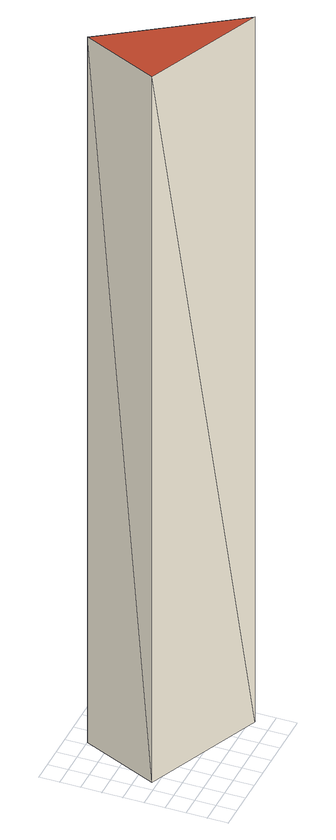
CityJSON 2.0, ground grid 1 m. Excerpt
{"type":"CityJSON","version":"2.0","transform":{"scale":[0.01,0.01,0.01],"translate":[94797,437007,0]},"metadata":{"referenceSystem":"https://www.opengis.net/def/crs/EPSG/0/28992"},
"CityObjects":{
"building1":{"type":"Building","attributes":{"+height_valid":1,"+non_residential":2,"+groundHeight":0,"measuredHeight":38.5,"+total_area":504,"+discount_factor":0,"+min_bicycle_parking_spaces":38,"+min_car_parking_spaces":0,"+function1":"universities","+function2":"Supermarket"},"geometry":[{"type":"MultiSurface","lod":"1.2","boundaries":[[[0,1,2]],[[3,4,5]],[[0,4,3]],[[0,1,4]],[[1,5,4]],[[1,2,5]],[[2,3,5]],[[2,0,3]]],"semantics":{"surfaces":[{"type":"GroundSurface"},{"type":"RoofSurface"},{"type":"WallSurface"}],"values":[0,1,2,2,2,2,2,2]}}]}
},
"vertices":[
[222,702,0],[640,76,0],[55,326,0],[222,702,3850],[640,76,3850],[55,326,3850]
]}
